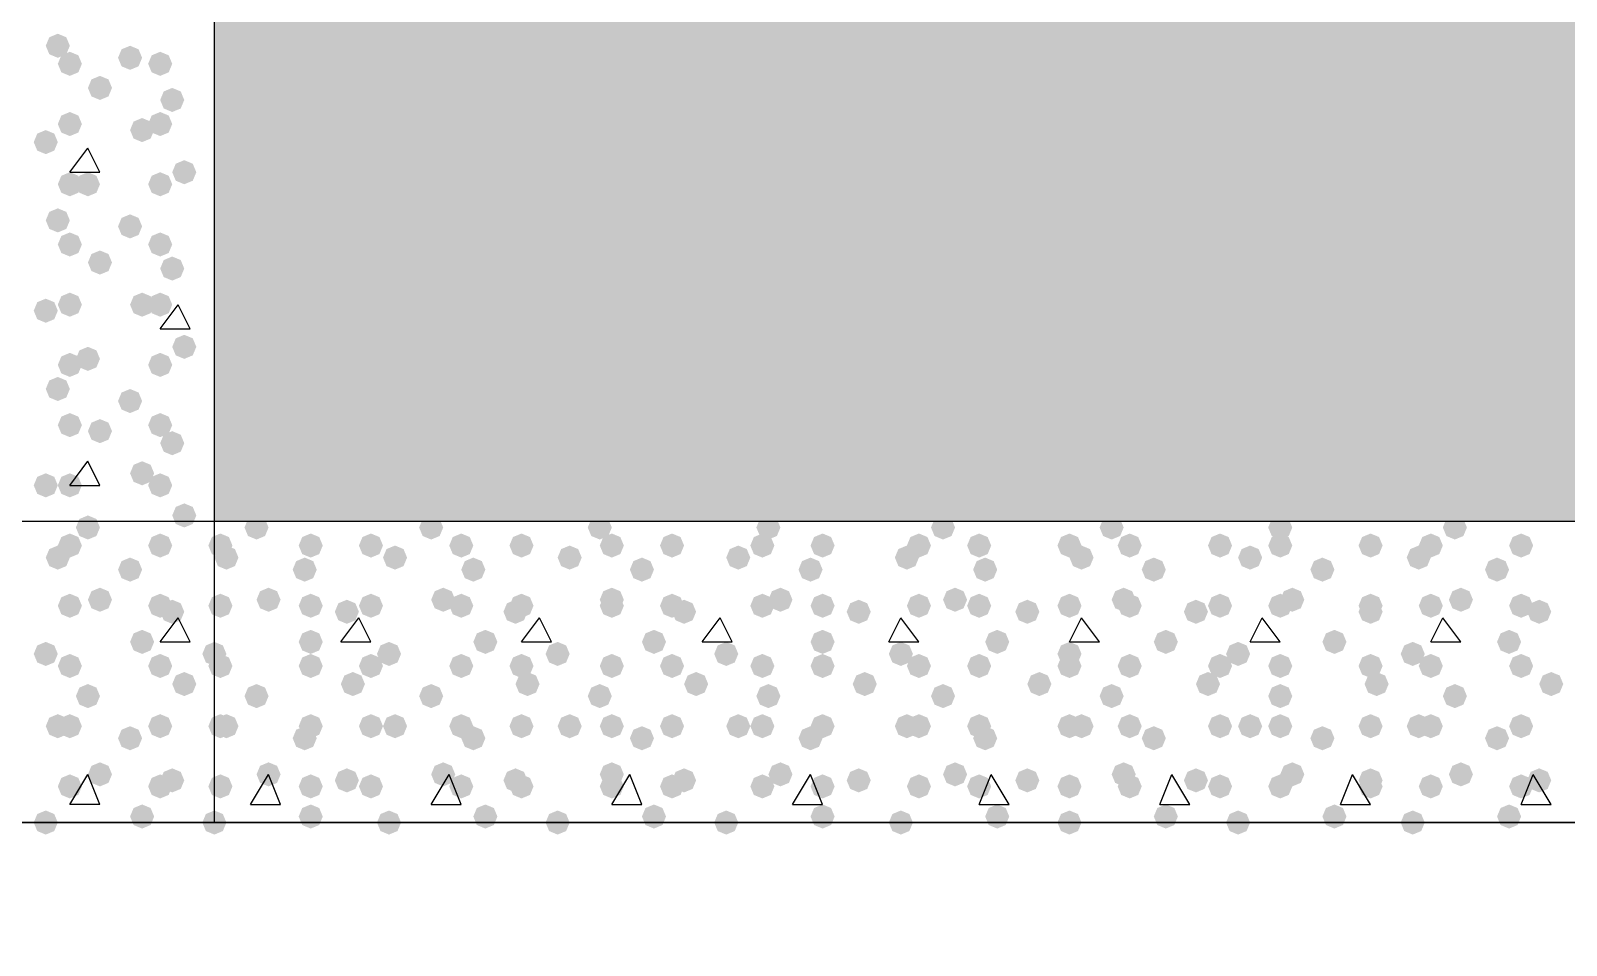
# Model space of a CAD drawing. Header units: millimetres. Extents: x 0 to 420, y 0 to 297.
# Drawn here: x 216.94 to 227.73, y 180.83 to 187.26 of the extents above; entities that cross this region are included whole.
import ezdxf

# ---------------------------------------------------------------- set-up
doc = ezdxf.new("R2010")
doc.units = ezdxf.units.MM
doc.layers.get('0').update_dxf_attribs({"linetype": 'CONTINUOUS'})

msp = doc.modelspace()

# ---------------------------------------------------------------- hatches: boundary and pattern name
at = {"true_color": 0x000008}
h = msp.add_hatch(color=0, dxfattribs=at)
h.paths.add_polyline_path([(379.603, 202.861333), (218.228333, 202.861333), (379.603, 183.811333)], flags=0)
h.paths.add_polyline_path([(218.228333, 202.861333), (379.603, 183.811333), (218.228333, 183.811333)], flags=0)
for points in [[(217.212333, 187.155667), (217.187462, 187.095871), (217.127667, 187.071), (217.067871, 187.095871), (217.043, 187.155667), (217.067871, 187.215462), (217.127667, 187.240333), (217.187462, 187.215463)], [(217.297, 187.028667), (217.272129, 186.968871), (217.212333, 186.944), (217.152537, 186.968871), (217.127667, 187.028667), (217.152537, 187.088462), (217.212333, 187.113333), (217.272129, 187.088463)], [(217.720333, 187.071), (217.695462, 187.011204), (217.635667, 186.986333), (217.575871, 187.011204), (217.551, 187.071), (217.575871, 187.130796), (217.635667, 187.155667), (217.695462, 187.130796)], [(217.932, 187.028667), (217.907129, 186.968871), (217.847333, 186.944), (217.787537, 186.968871), (217.762667, 187.028667), (217.787537, 187.088462), (217.847333, 187.113333), (217.907129, 187.088463)], [(217.508667, 186.859333), (217.483796, 186.799537), (217.424, 186.774667), (217.364204, 186.799537), (217.339333, 186.859333), (217.364204, 186.919129), (217.424, 186.944), (217.483796, 186.919129)], [(218.016667, 186.774667), (217.991796, 186.714871), (217.932, 186.69), (217.872204, 186.714871), (217.847333, 186.774667), (217.872204, 186.834462), (217.932, 186.859333), (217.991796, 186.834463)], [(217.297, 186.605333), (217.272129, 186.545537), (217.212333, 186.520667), (217.152537, 186.545537), (217.127667, 186.605333), (217.152537, 186.665129), (217.212333, 186.69), (217.272129, 186.665129)], [(217.805, 186.563), (217.780129, 186.503204), (217.720333, 186.478333), (217.660538, 186.503204), (217.635667, 186.563), (217.660537, 186.622796), (217.720333, 186.647667), (217.780129, 186.622796)], [(217.932, 186.605333), (217.907129, 186.545537), (217.847333, 186.520667), (217.787537, 186.545537), (217.762667, 186.605333), (217.787537, 186.665129), (217.847333, 186.69), (217.907129, 186.665129)], [(217.127667, 186.478333), (217.102796, 186.418537), (217.043, 186.393667), (216.983204, 186.418537), (216.958333, 186.478333), (216.983204, 186.538129), (217.043, 186.563), (217.102796, 186.538129)], [(218.101333, 186.266667), (218.076462, 186.206871), (218.016667, 186.182), (217.956871, 186.206871), (217.932, 186.266667), (217.956871, 186.326462), (218.016667, 186.351333), (218.076462, 186.326463)], [(217.297, 186.182), (217.272129, 186.122204), (217.212333, 186.097333), (217.152537, 186.122204), (217.127667, 186.182), (217.152537, 186.241796), (217.212333, 186.266667), (217.272129, 186.241796)], [(217.424, 186.182), (217.399129, 186.122204), (217.339333, 186.097333), (217.279538, 186.122204), (217.254667, 186.182), (217.279537, 186.241796), (217.339333, 186.266667), (217.399129, 186.241796)], [(217.932, 186.182), (217.907129, 186.122204), (217.847333, 186.097333), (217.787537, 186.122204), (217.762667, 186.182), (217.787537, 186.241796), (217.847333, 186.266667), (217.907129, 186.241796)], [(217.212333, 185.928), (217.187462, 185.868204), (217.127667, 185.843333), (217.067871, 185.868204), (217.043, 185.928), (217.067871, 185.987796), (217.127667, 186.012667), (217.187462, 185.987796)], [(217.720333, 185.885667), (217.695462, 185.825871), (217.635667, 185.801), (217.575871, 185.825871), (217.551, 185.885667), (217.575871, 185.945462), (217.635667, 185.970333), (217.695462, 185.945463)], [(217.297, 185.758667), (217.272129, 185.698871), (217.212333, 185.674), (217.152537, 185.698871), (217.127667, 185.758667), (217.152537, 185.818462), (217.212333, 185.843333), (217.272129, 185.818463)], [(217.932, 185.758667), (217.907129, 185.698871), (217.847333, 185.674), (217.787537, 185.698871), (217.762667, 185.758667), (217.787537, 185.818462), (217.847333, 185.843333), (217.907129, 185.818463)], [(217.508667, 185.631667), (217.483796, 185.571871), (217.424, 185.547), (217.364204, 185.571871), (217.339333, 185.631667), (217.364204, 185.691462), (217.424, 185.716333), (217.483796, 185.691463)], [(218.016667, 185.589333), (217.991796, 185.529538), (217.932, 185.504667), (217.872204, 185.529538), (217.847333, 185.589333), (217.872204, 185.649129), (217.932, 185.674), (217.991796, 185.649129)], [(217.127667, 185.293), (217.102796, 185.233204), (217.043, 185.208333), (216.983204, 185.233204), (216.958333, 185.293), (216.983204, 185.352796), (217.043, 185.377667), (217.102796, 185.352796)], [(217.297, 185.335333), (217.272129, 185.275537), (217.212333, 185.250667), (217.152537, 185.275537), (217.127667, 185.335333), (217.152537, 185.395129), (217.212333, 185.42), (217.272129, 185.395129)], [(217.805, 185.335333), (217.780129, 185.275537), (217.720333, 185.250667), (217.660538, 185.275537), (217.635667, 185.335333), (217.660537, 185.395129), (217.720333, 185.42), (217.780129, 185.395129)], [(217.932, 185.335333), (217.907129, 185.275537), (217.847333, 185.250667), (217.787537, 185.275537), (217.762667, 185.335333), (217.787537, 185.395129), (217.847333, 185.42), (217.907129, 185.395129)], [(217.424, 184.954333), (217.399129, 184.894537), (217.339333, 184.869667), (217.279538, 184.894537), (217.254667, 184.954333), (217.279537, 185.014129), (217.339333, 185.039), (217.399129, 185.014129)], [(218.101333, 185.039), (218.076462, 184.979204), (218.016667, 184.954333), (217.956871, 184.979204), (217.932, 185.039), (217.956871, 185.098796), (218.016667, 185.123667), (218.076462, 185.098796)], [(217.297, 184.912), (217.272129, 184.852204), (217.212333, 184.827333), (217.152537, 184.852204), (217.127667, 184.912), (217.152537, 184.971796), (217.212333, 184.996667), (217.272129, 184.971796)], [(217.932, 184.912), (217.907129, 184.852204), (217.847333, 184.827333), (217.787537, 184.852204), (217.762667, 184.912), (217.787537, 184.971796), (217.847333, 184.996667), (217.907129, 184.971796)], [(217.212333, 184.742667), (217.187462, 184.682871), (217.127667, 184.658), (217.067871, 184.682871), (217.043, 184.742667), (217.067871, 184.802462), (217.127667, 184.827333), (217.187462, 184.802463)], [(217.720333, 184.658), (217.695462, 184.598204), (217.635667, 184.573333), (217.575871, 184.598204), (217.551, 184.658), (217.575871, 184.717796), (217.635667, 184.742667), (217.695462, 184.717796)], [(217.297, 184.488667), (217.272129, 184.428871), (217.212333, 184.404), (217.152537, 184.428871), (217.127667, 184.488667), (217.152537, 184.548462), (217.212333, 184.573333), (217.272129, 184.548463)], [(217.508667, 184.446333), (217.483796, 184.386537), (217.424, 184.361667), (217.364204, 184.386537), (217.339333, 184.446333), (217.364204, 184.506129), (217.424, 184.531), (217.483796, 184.506129)], [(217.932, 184.488667), (217.907129, 184.428871), (217.847333, 184.404), (217.787537, 184.428871), (217.762667, 184.488667), (217.787537, 184.548462), (217.847333, 184.573333), (217.907129, 184.548463)], [(218.016667, 184.361667), (217.991796, 184.301871), (217.932, 184.277), (217.872204, 184.301871), (217.847333, 184.361667), (217.872204, 184.421462), (217.932, 184.446333), (217.991796, 184.421463)], [(217.805, 184.15), (217.780129, 184.090204), (217.720333, 184.065333), (217.660538, 184.090204), (217.635667, 184.15), (217.660537, 184.209796), (217.720333, 184.234667), (217.780129, 184.209796)], [(217.127667, 184.065333), (217.102796, 184.005537), (217.043, 183.980667), (216.983204, 184.005537), (216.958333, 184.065333), (216.983204, 184.125129), (217.043, 184.15), (217.102796, 184.125129)], [(217.297, 184.065333), (217.272129, 184.005537), (217.212333, 183.980667), (217.152537, 184.005537), (217.127667, 184.065333), (217.152537, 184.125129), (217.212333, 184.15), (217.272129, 184.125129)], [(217.932, 184.065333), (217.907129, 184.005537), (217.847333, 183.980667), (217.787537, 184.005537), (217.762667, 184.065333), (217.787537, 184.125129), (217.847333, 184.15), (217.907129, 184.125129)], [(218.101333, 183.853667), (218.076462, 183.793871), (218.016667, 183.769), (217.956871, 183.793871), (217.932, 183.853667), (217.956871, 183.913462), (218.016667, 183.938333), (218.076462, 183.913463)], [(218.609333, 183.769), (218.584463, 183.709204), (218.524667, 183.684333), (218.464871, 183.709204), (218.44, 183.769), (218.464871, 183.828796), (218.524667, 183.853667), (218.584462, 183.828796)], [(219.837, 183.769), (219.812129, 183.709204), (219.752333, 183.684333), (219.692537, 183.709204), (219.667667, 183.769), (219.692537, 183.828796), (219.752333, 183.853667), (219.812129, 183.828796)], [(221.022333, 183.769), (220.997462, 183.709204), (220.937667, 183.684333), (220.877871, 183.709204), (220.853, 183.769), (220.877871, 183.828796), (220.937667, 183.853667), (220.997462, 183.828796)], [(222.207667, 183.769), (222.182796, 183.709204), (222.123, 183.684333), (222.063204, 183.709204), (222.038333, 183.769), (222.063204, 183.828796), (222.123, 183.853667), (222.182796, 183.828796)], [(223.435333, 183.769), (223.410462, 183.709204), (223.350667, 183.684333), (223.290871, 183.709204), (223.266, 183.769), (223.290871, 183.828796), (223.350667, 183.853667), (223.410462, 183.828796)], [(224.620667, 183.769), (224.595796, 183.709204), (224.536, 183.684333), (224.476204, 183.709204), (224.451333, 183.769), (224.476204, 183.828796), (224.536, 183.853667), (224.595796, 183.828796)], [(225.806, 183.769), (225.781129, 183.709204), (225.721333, 183.684333), (225.661538, 183.709204), (225.636667, 183.769), (225.661537, 183.828796), (225.721333, 183.853667), (225.781129, 183.828796)], [(227.033667, 183.769), (227.008796, 183.709204), (226.949, 183.684333), (226.889204, 183.709204), (226.864333, 183.769), (226.889204, 183.828796), (226.949, 183.853667), (227.008796, 183.828796)], [(218.355333, 183.642), (218.330462, 183.582204), (218.270667, 183.557333), (218.210871, 183.582204), (218.186, 183.642), (218.210871, 183.701796), (218.270667, 183.726667), (218.330462, 183.701796)], [(218.397667, 183.557333), (218.372796, 183.497537), (218.313, 183.472667), (218.253204, 183.497537), (218.228333, 183.557333), (218.253204, 183.617129), (218.313, 183.642), (218.372796, 183.617129)], [(218.990333, 183.642), (218.965462, 183.582204), (218.905667, 183.557333), (218.845871, 183.582204), (218.821, 183.642), (218.845871, 183.701796), (218.905667, 183.726667), (218.965462, 183.701796)], [(219.413667, 183.642), (219.388796, 183.582204), (219.329, 183.557333), (219.269204, 183.582204), (219.244333, 183.642), (219.269204, 183.701796), (219.329, 183.726667), (219.388796, 183.701796)], [(219.583, 183.557333), (219.558129, 183.497537), (219.498333, 183.472667), (219.438538, 183.497537), (219.413667, 183.557333), (219.438537, 183.617129), (219.498333, 183.642), (219.558129, 183.617129)], [(220.048667, 183.642), (220.023796, 183.582204), (219.964, 183.557333), (219.904204, 183.582204), (219.879333, 183.642), (219.904204, 183.701796), (219.964, 183.726667), (220.023796, 183.701796)], [(220.472, 183.642), (220.447129, 183.582204), (220.387333, 183.557333), (220.327538, 183.582204), (220.302667, 183.642), (220.327537, 183.701796), (220.387333, 183.726667), (220.447129, 183.701796)], [(220.810667, 183.557333), (220.785796, 183.497537), (220.726, 183.472667), (220.666204, 183.497537), (220.641333, 183.557333), (220.666204, 183.617129), (220.726, 183.642), (220.785796, 183.617129)], [(221.107, 183.642), (221.082129, 183.582204), (221.022333, 183.557333), (220.962538, 183.582204), (220.937667, 183.642), (220.962537, 183.701796), (221.022333, 183.726667), (221.082129, 183.701796)], [(221.530333, 183.642), (221.505462, 183.582204), (221.445667, 183.557333), (221.385871, 183.582204), (221.361, 183.642), (221.385871, 183.701796), (221.445667, 183.726667), (221.505462, 183.701796)], [(221.996, 183.557333), (221.971129, 183.497537), (221.911333, 183.472667), (221.851538, 183.497537), (221.826667, 183.557333), (221.851537, 183.617129), (221.911333, 183.642), (221.971129, 183.617129)], [(222.165333, 183.642), (222.140462, 183.582204), (222.080667, 183.557333), (222.020871, 183.582204), (221.996, 183.642), (222.020871, 183.701796), (222.080667, 183.726667), (222.140462, 183.701796)], [(222.588667, 183.642), (222.563796, 183.582204), (222.504, 183.557333), (222.444204, 183.582204), (222.419333, 183.642), (222.444204, 183.701796), (222.504, 183.726667), (222.563796, 183.701796)], [(223.181333, 183.557333), (223.156462, 183.497537), (223.096667, 183.472667), (223.036871, 183.497537), (223.012, 183.557333), (223.036871, 183.617129), (223.096667, 183.642), (223.156462, 183.617129)], [(223.266, 183.642), (223.241129, 183.582204), (223.181333, 183.557333), (223.121538, 183.582204), (223.096667, 183.642), (223.121537, 183.701796), (223.181333, 183.726667), (223.241129, 183.701796)], [(223.689333, 183.642), (223.664463, 183.582204), (223.604667, 183.557333), (223.544871, 183.582204), (223.52, 183.642), (223.544871, 183.701796), (223.604667, 183.726667), (223.664462, 183.701796)], [(224.324333, 183.642), (224.299463, 183.582204), (224.239667, 183.557333), (224.179871, 183.582204), (224.155, 183.642), (224.179871, 183.701796), (224.239667, 183.726667), (224.299462, 183.701796)], [(224.409, 183.557333), (224.384129, 183.497537), (224.324333, 183.472667), (224.264538, 183.497537), (224.239667, 183.557333), (224.264537, 183.617129), (224.324333, 183.642), (224.384129, 183.617129)], [(224.747667, 183.642), (224.722796, 183.582204), (224.663, 183.557333), (224.603204, 183.582204), (224.578333, 183.642), (224.603204, 183.701796), (224.663, 183.726667), (224.722796, 183.701796)], [(225.382667, 183.642), (225.357796, 183.582204), (225.298, 183.557333), (225.238204, 183.582204), (225.213333, 183.642), (225.238204, 183.701796), (225.298, 183.726667), (225.357796, 183.701796)], [(225.594333, 183.557333), (225.569462, 183.497537), (225.509667, 183.472667), (225.449871, 183.497537), (225.425, 183.557333), (225.449871, 183.617129), (225.509667, 183.642), (225.569462, 183.617129)], [(225.806, 183.642), (225.781129, 183.582204), (225.721333, 183.557333), (225.661538, 183.582204), (225.636667, 183.642), (225.661537, 183.701796), (225.721333, 183.726667), (225.781129, 183.701796)], [(226.441, 183.642), (226.416129, 183.582204), (226.356333, 183.557333), (226.296538, 183.582204), (226.271667, 183.642), (226.296537, 183.701796), (226.356333, 183.726667), (226.416129, 183.701796)], [(226.779667, 183.557333), (226.754796, 183.497537), (226.695, 183.472667), (226.635204, 183.497537), (226.610333, 183.557333), (226.635204, 183.617129), (226.695, 183.642), (226.754796, 183.617129)], [(226.864333, 183.642), (226.839463, 183.582204), (226.779667, 183.557333), (226.719871, 183.582204), (226.695, 183.642), (226.719871, 183.701796), (226.779667, 183.726667), (226.839462, 183.701796)], [(227.499333, 183.642), (227.474463, 183.582204), (227.414667, 183.557333), (227.354871, 183.582204), (227.33, 183.642), (227.354871, 183.701796), (227.414667, 183.726667), (227.474462, 183.701796)], [(218.948, 183.472667), (218.923129, 183.412871), (218.863333, 183.388), (218.803538, 183.412871), (218.778667, 183.472667), (218.803537, 183.532462), (218.863333, 183.557333), (218.923129, 183.532463)], [(220.133333, 183.472667), (220.108462, 183.412871), (220.048667, 183.388), (219.988871, 183.412871), (219.964, 183.472667), (219.988871, 183.532462), (220.048667, 183.557333), (220.108462, 183.532463)], [(221.318667, 183.472667), (221.293796, 183.412871), (221.234, 183.388), (221.174204, 183.412871), (221.149333, 183.472667), (221.174204, 183.532462), (221.234, 183.557333), (221.293796, 183.532463)], [(222.504, 183.472667), (222.479129, 183.412871), (222.419333, 183.388), (222.359537, 183.412871), (222.334667, 183.472667), (222.359537, 183.532462), (222.419333, 183.557333), (222.479129, 183.532463)], [(223.731667, 183.472667), (223.706796, 183.412871), (223.647, 183.388), (223.587204, 183.412871), (223.562333, 183.472667), (223.587204, 183.532462), (223.647, 183.557333), (223.706796, 183.532463)], [(224.917, 183.472667), (224.892129, 183.412871), (224.832333, 183.388), (224.772538, 183.412871), (224.747667, 183.472667), (224.772537, 183.532462), (224.832333, 183.557333), (224.892129, 183.532463)], [(226.102333, 183.472667), (226.077462, 183.412871), (226.017667, 183.388), (225.957871, 183.412871), (225.933, 183.472667), (225.957871, 183.532462), (226.017667, 183.557333), (226.077462, 183.532463)], [(227.33, 183.472667), (227.305129, 183.412871), (227.245333, 183.388), (227.185538, 183.412871), (227.160667, 183.472667), (227.185537, 183.532462), (227.245333, 183.557333), (227.305129, 183.532463)], [(218.355333, 183.218667), (218.330462, 183.158871), (218.270667, 183.134), (218.210871, 183.158871), (218.186, 183.218667), (218.210871, 183.278462), (218.270667, 183.303333), (218.330462, 183.278463)], [(218.694, 183.261), (218.669129, 183.201204), (218.609333, 183.176333), (218.549537, 183.201204), (218.524667, 183.261), (218.549537, 183.320796), (218.609333, 183.345667), (218.669129, 183.320796)], [(218.990333, 183.218667), (218.965462, 183.158871), (218.905667, 183.134), (218.845871, 183.158871), (218.821, 183.218667), (218.845871, 183.278462), (218.905667, 183.303333), (218.965462, 183.278463)], [(219.413667, 183.218667), (219.388796, 183.158871), (219.329, 183.134), (219.269204, 183.158871), (219.244333, 183.218667), (219.269204, 183.278462), (219.329, 183.303333), (219.388796, 183.278463)], [(219.921667, 183.261), (219.896796, 183.201204), (219.837, 183.176333), (219.777204, 183.201204), (219.752333, 183.261), (219.777204, 183.320796), (219.837, 183.345667), (219.896796, 183.320796)], [(220.048667, 183.218667), (220.023796, 183.158871), (219.964, 183.134), (219.904204, 183.158871), (219.879333, 183.218667), (219.904204, 183.278462), (219.964, 183.303333), (220.023796, 183.278463)], [(220.472, 183.218667), (220.447129, 183.158871), (220.387333, 183.134), (220.327538, 183.158871), (220.302667, 183.218667), (220.327537, 183.278462), (220.387333, 183.303333), (220.447129, 183.278463)], [(221.107, 183.261), (221.082129, 183.201204), (221.022333, 183.176333), (220.962538, 183.201204), (220.937667, 183.261), (220.962537, 183.320796), (221.022333, 183.345667), (221.082129, 183.320796)], [(221.107, 183.218667), (221.082129, 183.158871), (221.022333, 183.134), (220.962538, 183.158871), (220.937667, 183.218667), (220.962537, 183.278462), (221.022333, 183.303333), (221.082129, 183.278463)], [(221.530333, 183.218667), (221.505462, 183.158871), (221.445667, 183.134), (221.385871, 183.158871), (221.361, 183.218667), (221.385871, 183.278462), (221.445667, 183.303333), (221.505462, 183.278463)], [(222.165333, 183.218667), (222.140462, 183.158871), (222.080667, 183.134), (222.020871, 183.158871), (221.996, 183.218667), (222.020871, 183.278462), (222.080667, 183.303333), (222.140462, 183.278463)], [(222.292333, 183.261), (222.267462, 183.201204), (222.207667, 183.176333), (222.147871, 183.201204), (222.123, 183.261), (222.147871, 183.320796), (222.207667, 183.345667), (222.267462, 183.320796)], [(222.588667, 183.218667), (222.563796, 183.158871), (222.504, 183.134), (222.444204, 183.158871), (222.419333, 183.218667), (222.444204, 183.278462), (222.504, 183.303333), (222.563796, 183.278463)], [(223.266, 183.218667), (223.241129, 183.158871), (223.181333, 183.134), (223.121538, 183.158871), (223.096667, 183.218667), (223.121537, 183.278462), (223.181333, 183.303333), (223.241129, 183.278463)], [(223.52, 183.261), (223.495129, 183.201204), (223.435333, 183.176333), (223.375538, 183.201204), (223.350667, 183.261), (223.375537, 183.320796), (223.435333, 183.345667), (223.495129, 183.320796)], [(223.689333, 183.218667), (223.664463, 183.158871), (223.604667, 183.134), (223.544871, 183.158871), (223.52, 183.218667), (223.544871, 183.278462), (223.604667, 183.303333), (223.664462, 183.278463)], [(224.324333, 183.218667), (224.299463, 183.158871), (224.239667, 183.134), (224.179871, 183.158871), (224.155, 183.218667), (224.179871, 183.278462), (224.239667, 183.303333), (224.299462, 183.278463)], [(224.705333, 183.261), (224.680462, 183.201204), (224.620667, 183.176333), (224.560871, 183.201204), (224.536, 183.261), (224.560871, 183.320796), (224.620667, 183.345667), (224.680462, 183.320796)], [(224.747667, 183.218667), (224.722796, 183.158871), (224.663, 183.134), (224.603204, 183.158871), (224.578333, 183.218667), (224.603204, 183.278462), (224.663, 183.303333), (224.722796, 183.278463)], [(225.382667, 183.218667), (225.357796, 183.158871), (225.298, 183.134), (225.238204, 183.158871), (225.213333, 183.218667), (225.238204, 183.278462), (225.298, 183.303333), (225.357796, 183.278463)], [(225.806, 183.218667), (225.781129, 183.158871), (225.721333, 183.134), (225.661538, 183.158871), (225.636667, 183.218667), (225.661537, 183.278462), (225.721333, 183.303333), (225.781129, 183.278463)], [(225.890667, 183.261), (225.865796, 183.201204), (225.806, 183.176333), (225.746204, 183.201204), (225.721333, 183.261), (225.746204, 183.320796), (225.806, 183.345667), (225.865796, 183.320796)], [(226.441, 183.218667), (226.416129, 183.158871), (226.356333, 183.134), (226.296538, 183.158871), (226.271667, 183.218667), (226.296537, 183.278462), (226.356333, 183.303333), (226.416129, 183.278463)], [(226.864333, 183.218667), (226.839463, 183.158871), (226.779667, 183.134), (226.719871, 183.158871), (226.695, 183.218667), (226.719871, 183.278462), (226.779667, 183.303333), (226.839462, 183.278463)], [(227.076, 183.261), (227.051129, 183.201204), (226.991333, 183.176333), (226.931538, 183.201204), (226.906667, 183.261), (226.931537, 183.320796), (226.991333, 183.345667), (227.051129, 183.320796)], [(227.499333, 183.218667), (227.474463, 183.158871), (227.414667, 183.134), (227.354871, 183.158871), (227.33, 183.218667), (227.354871, 183.278462), (227.414667, 183.303333), (227.474462, 183.278463)], [(219.244333, 183.176333), (219.219462, 183.116537), (219.159667, 183.091667), (219.099871, 183.116537), (219.075, 183.176333), (219.099871, 183.236129), (219.159667, 183.261), (219.219462, 183.236129)], [(220.429667, 183.176333), (220.404796, 183.116537), (220.345, 183.091667), (220.285204, 183.116537), (220.260333, 183.176333), (220.285204, 183.236129), (220.345, 183.261), (220.404796, 183.236129)], [(221.615, 183.176333), (221.590129, 183.116537), (221.530333, 183.091667), (221.470538, 183.116537), (221.445667, 183.176333), (221.470537, 183.236129), (221.530333, 183.261), (221.590129, 183.236129)], [(222.842667, 183.176333), (222.817796, 183.116537), (222.758, 183.091667), (222.698204, 183.116537), (222.673333, 183.176333), (222.698204, 183.236129), (222.758, 183.261), (222.817796, 183.236129)], [(224.028, 183.176333), (224.003129, 183.116537), (223.943333, 183.091667), (223.883537, 183.116537), (223.858667, 183.176333), (223.883537, 183.236129), (223.943333, 183.261), (224.003129, 183.236129)], [(225.213333, 183.176333), (225.188462, 183.116537), (225.128667, 183.091667), (225.068871, 183.116537), (225.044, 183.176333), (225.068871, 183.236129), (225.128667, 183.261), (225.188462, 183.236129)], [(226.441, 183.176333), (226.416129, 183.116537), (226.356333, 183.091667), (226.296538, 183.116537), (226.271667, 183.176333), (226.296537, 183.236129), (226.356333, 183.261), (226.416129, 183.236129)], [(227.626333, 183.176333), (227.601462, 183.116537), (227.541667, 183.091667), (227.481871, 183.116537), (227.457, 183.176333), (227.481871, 183.236129), (227.541667, 183.261), (227.601462, 183.236129)], [(218.990333, 182.964667), (218.965462, 182.904871), (218.905667, 182.88), (218.845871, 182.904871), (218.821, 182.964667), (218.845871, 183.024462), (218.905667, 183.049333), (218.965462, 183.024463)], [(220.218, 182.964667), (220.193129, 182.904871), (220.133333, 182.88), (220.073537, 182.904871), (220.048667, 182.964667), (220.073537, 183.024462), (220.133333, 183.049333), (220.193129, 183.024463)], [(221.403333, 182.964667), (221.378463, 182.904871), (221.318667, 182.88), (221.258871, 182.904871), (221.234, 182.964667), (221.258871, 183.024462), (221.318667, 183.049333), (221.378462, 183.024463)], [(222.588667, 182.964667), (222.563796, 182.904871), (222.504, 182.88), (222.444204, 182.904871), (222.419333, 182.964667), (222.444204, 183.024462), (222.504, 183.049333), (222.563796, 183.024463)], [(223.816333, 182.964667), (223.791462, 182.904871), (223.731667, 182.88), (223.671871, 182.904871), (223.647, 182.964667), (223.671871, 183.024462), (223.731667, 183.049333), (223.791462, 183.024463)], [(225.001667, 182.964667), (224.976796, 182.904871), (224.917, 182.88), (224.857204, 182.904871), (224.832333, 182.964667), (224.857204, 183.024462), (224.917, 183.049333), (224.976796, 183.024463)], [(226.187, 182.964667), (226.162129, 182.904871), (226.102333, 182.88), (226.042537, 182.904871), (226.017667, 182.964667), (226.042537, 183.024462), (226.102333, 183.049333), (226.162129, 183.024463)], [(227.414667, 182.964667), (227.389796, 182.904871), (227.33, 182.88), (227.270204, 182.904871), (227.245333, 182.964667), (227.270204, 183.024462), (227.33, 183.049333), (227.389796, 183.024463)], [(218.313, 182.88), (218.288129, 182.820204), (218.228333, 182.795333), (218.168538, 182.820204), (218.143667, 182.88), (218.168537, 182.939796), (218.228333, 182.964667), (218.288129, 182.939796)], [(218.355333, 182.795333), (218.330462, 182.735537), (218.270667, 182.710667), (218.210871, 182.735537), (218.186, 182.795333), (218.210871, 182.855129), (218.270667, 182.88), (218.330462, 182.855129)], [(218.990333, 182.795333), (218.965462, 182.735537), (218.905667, 182.710667), (218.845871, 182.735537), (218.821, 182.795333), (218.845871, 182.855129), (218.905667, 182.88), (218.965462, 182.855129)], [(219.413667, 182.795333), (219.388796, 182.735537), (219.329, 182.710667), (219.269204, 182.735537), (219.244333, 182.795333), (219.269204, 182.855129), (219.329, 182.88), (219.388796, 182.855129)], [(219.540667, 182.88), (219.515796, 182.820204), (219.456, 182.795333), (219.396204, 182.820204), (219.371333, 182.88), (219.396204, 182.939796), (219.456, 182.964667), (219.515796, 182.939796)], [(220.048667, 182.795333), (220.023796, 182.735537), (219.964, 182.710667), (219.904204, 182.735537), (219.879333, 182.795333), (219.904204, 182.855129), (219.964, 182.88), (220.023796, 182.855129)], [(220.472, 182.795333), (220.447129, 182.735537), (220.387333, 182.710667), (220.327538, 182.735537), (220.302667, 182.795333), (220.327537, 182.855129), (220.387333, 182.88), (220.447129, 182.855129)], [(220.726, 182.88), (220.701129, 182.820204), (220.641333, 182.795333), (220.581538, 182.820204), (220.556667, 182.88), (220.581537, 182.939796), (220.641333, 182.964667), (220.701129, 182.939796)], [(221.107, 182.795333), (221.082129, 182.735537), (221.022333, 182.710667), (220.962538, 182.735537), (220.937667, 182.795333), (220.962537, 182.855129), (221.022333, 182.88), (221.082129, 182.855129)], [(221.530333, 182.795333), (221.505462, 182.735537), (221.445667, 182.710667), (221.385871, 182.735537), (221.361, 182.795333), (221.385871, 182.855129), (221.445667, 182.88), (221.505462, 182.855129)], [(221.911333, 182.88), (221.886462, 182.820204), (221.826667, 182.795333), (221.766871, 182.820204), (221.742, 182.88), (221.766871, 182.939796), (221.826667, 182.964667), (221.886462, 182.939796)], [(222.165333, 182.795333), (222.140462, 182.735537), (222.080667, 182.710667), (222.020871, 182.735537), (221.996, 182.795333), (222.020871, 182.855129), (222.080667, 182.88), (222.140462, 182.855129)], [(222.588667, 182.795333), (222.563796, 182.735537), (222.504, 182.710667), (222.444204, 182.735537), (222.419333, 182.795333), (222.444204, 182.855129), (222.504, 182.88), (222.563796, 182.855129)], [(223.139, 182.88), (223.114129, 182.820204), (223.054333, 182.795333), (222.994538, 182.820204), (222.969667, 182.88), (222.994537, 182.939796), (223.054333, 182.964667), (223.114129, 182.939796)], [(223.266, 182.795333), (223.241129, 182.735537), (223.181333, 182.710667), (223.121538, 182.735537), (223.096667, 182.795333), (223.121537, 182.855129), (223.181333, 182.88), (223.241129, 182.855129)], [(223.689333, 182.795333), (223.664463, 182.735537), (223.604667, 182.710667), (223.544871, 182.735537), (223.52, 182.795333), (223.544871, 182.855129), (223.604667, 182.88), (223.664462, 182.855129)], [(224.324333, 182.88), (224.299463, 182.820204), (224.239667, 182.795333), (224.179871, 182.820204), (224.155, 182.88), (224.179871, 182.939796), (224.239667, 182.964667), (224.299462, 182.939796)], [(224.324333, 182.795333), (224.299463, 182.735537), (224.239667, 182.710667), (224.179871, 182.735537), (224.155, 182.795333), (224.179871, 182.855129), (224.239667, 182.88), (224.299462, 182.855129)], [(224.747667, 182.795333), (224.722796, 182.735537), (224.663, 182.710667), (224.603204, 182.735537), (224.578333, 182.795333), (224.603204, 182.855129), (224.663, 182.88), (224.722796, 182.855129)], [(225.382667, 182.795333), (225.357796, 182.735537), (225.298, 182.710667), (225.238204, 182.735537), (225.213333, 182.795333), (225.238204, 182.855129), (225.298, 182.88), (225.357796, 182.855129)], [(225.509667, 182.88), (225.484796, 182.820204), (225.425, 182.795333), (225.365204, 182.820204), (225.340333, 182.88), (225.365204, 182.939796), (225.425, 182.964667), (225.484796, 182.939796)], [(225.806, 182.795333), (225.781129, 182.735537), (225.721333, 182.710667), (225.661538, 182.735537), (225.636667, 182.795333), (225.661537, 182.855129), (225.721333, 182.88), (225.781129, 182.855129)], [(226.441, 182.795333), (226.416129, 182.735537), (226.356333, 182.710667), (226.296538, 182.735537), (226.271667, 182.795333), (226.296537, 182.855129), (226.356333, 182.88), (226.416129, 182.855129)], [(226.737333, 182.88), (226.712462, 182.820204), (226.652667, 182.795333), (226.592871, 182.820204), (226.568, 182.88), (226.592871, 182.939796), (226.652667, 182.964667), (226.712462, 182.939796)], [(226.864333, 182.795333), (226.839463, 182.735537), (226.779667, 182.710667), (226.719871, 182.735537), (226.695, 182.795333), (226.719871, 182.855129), (226.779667, 182.88), (226.839462, 182.855129)], [(227.499333, 182.795333), (227.474463, 182.735537), (227.414667, 182.710667), (227.354871, 182.735537), (227.33, 182.795333), (227.354871, 182.855129), (227.414667, 182.88), (227.474462, 182.855129)], [(218.609333, 182.583667), (218.584463, 182.523871), (218.524667, 182.499), (218.464871, 182.523871), (218.44, 182.583667), (218.464871, 182.643462), (218.524667, 182.668333), (218.584462, 182.643463)], [(219.286667, 182.668333), (219.261796, 182.608537), (219.202, 182.583667), (219.142204, 182.608537), (219.117333, 182.668333), (219.142204, 182.728129), (219.202, 182.753), (219.261796, 182.728129)], [(219.837, 182.583667), (219.812129, 182.523871), (219.752333, 182.499), (219.692537, 182.523871), (219.667667, 182.583667), (219.692537, 182.643462), (219.752333, 182.668333), (219.812129, 182.643463)], [(220.514333, 182.668333), (220.489463, 182.608537), (220.429667, 182.583667), (220.369871, 182.608537), (220.345, 182.668333), (220.369871, 182.728129), (220.429667, 182.753), (220.489462, 182.728129)], [(221.022333, 182.583667), (220.997462, 182.523871), (220.937667, 182.499), (220.877871, 182.523871), (220.853, 182.583667), (220.877871, 182.643462), (220.937667, 182.668333), (220.997462, 182.643463)], [(221.699667, 182.668333), (221.674796, 182.608537), (221.615, 182.583667), (221.555204, 182.608537), (221.530333, 182.668333), (221.555204, 182.728129), (221.615, 182.753), (221.674796, 182.728129)], [(222.207667, 182.583667), (222.182796, 182.523871), (222.123, 182.499), (222.063204, 182.523871), (222.038333, 182.583667), (222.063204, 182.643462), (222.123, 182.668333), (222.182796, 182.643463)], [(222.885, 182.668333), (222.860129, 182.608537), (222.800333, 182.583667), (222.740538, 182.608537), (222.715667, 182.668333), (222.740537, 182.728129), (222.800333, 182.753), (222.860129, 182.728129)], [(223.435333, 182.583667), (223.410462, 182.523871), (223.350667, 182.499), (223.290871, 182.523871), (223.266, 182.583667), (223.290871, 182.643462), (223.350667, 182.668333), (223.410462, 182.643463)], [(224.112667, 182.668333), (224.087796, 182.608537), (224.028, 182.583667), (223.968204, 182.608537), (223.943333, 182.668333), (223.968204, 182.728129), (224.028, 182.753), (224.087796, 182.728129)], [(224.620667, 182.583667), (224.595796, 182.523871), (224.536, 182.499), (224.476204, 182.523871), (224.451333, 182.583667), (224.476204, 182.643462), (224.536, 182.668333), (224.595796, 182.643463)], [(225.298, 182.668333), (225.273129, 182.608537), (225.213333, 182.583667), (225.153538, 182.608537), (225.128667, 182.668333), (225.153537, 182.728129), (225.213333, 182.753), (225.273129, 182.728129)], [(225.806, 182.583667), (225.781129, 182.523871), (225.721333, 182.499), (225.661538, 182.523871), (225.636667, 182.583667), (225.661537, 182.643462), (225.721333, 182.668333), (225.781129, 182.643463)], [(226.483333, 182.668333), (226.458463, 182.608537), (226.398667, 182.583667), (226.338871, 182.608537), (226.314, 182.668333), (226.338871, 182.728129), (226.398667, 182.753), (226.458462, 182.728129)], [(227.033667, 182.583667), (227.008796, 182.523871), (226.949, 182.499), (226.889204, 182.523871), (226.864333, 182.583667), (226.889204, 182.643462), (226.949, 182.668333), (227.008796, 182.643463)], [(227.711, 182.668333), (227.686129, 182.608537), (227.626333, 182.583667), (227.566538, 182.608537), (227.541667, 182.668333), (227.566537, 182.728129), (227.626333, 182.753), (227.686129, 182.728129)], [(218.355333, 182.372), (218.330462, 182.312204), (218.270667, 182.287333), (218.210871, 182.312204), (218.186, 182.372), (218.210871, 182.431796), (218.270667, 182.456667), (218.330462, 182.431796)], [(218.397667, 182.372), (218.372796, 182.312204), (218.313, 182.287333), (218.253204, 182.312204), (218.228333, 182.372), (218.253204, 182.431796), (218.313, 182.456667), (218.372796, 182.431796)], [(218.990333, 182.372), (218.965462, 182.312204), (218.905667, 182.287333), (218.845871, 182.312204), (218.821, 182.372), (218.845871, 182.431796), (218.905667, 182.456667), (218.965462, 182.431796)], [(219.413667, 182.372), (219.388796, 182.312204), (219.329, 182.287333), (219.269204, 182.312204), (219.244333, 182.372), (219.269204, 182.431796), (219.329, 182.456667), (219.388796, 182.431796)], [(219.583, 182.372), (219.558129, 182.312204), (219.498333, 182.287333), (219.438538, 182.312204), (219.413667, 182.372), (219.438537, 182.431796), (219.498333, 182.456667), (219.558129, 182.431796)], [(220.048667, 182.372), (220.023796, 182.312204), (219.964, 182.287333), (219.904204, 182.312204), (219.879333, 182.372), (219.904204, 182.431796), (219.964, 182.456667), (220.023796, 182.431796)], [(220.472, 182.372), (220.447129, 182.312204), (220.387333, 182.287333), (220.327538, 182.312204), (220.302667, 182.372), (220.327537, 182.431796), (220.387333, 182.456667), (220.447129, 182.431796)], [(220.810667, 182.372), (220.785796, 182.312204), (220.726, 182.287333), (220.666204, 182.312204), (220.641333, 182.372), (220.666204, 182.431796), (220.726, 182.456667), (220.785796, 182.431796)], [(221.107, 182.372), (221.082129, 182.312204), (221.022333, 182.287333), (220.962538, 182.312204), (220.937667, 182.372), (220.962537, 182.431796), (221.022333, 182.456667), (221.082129, 182.431796)], [(221.530333, 182.372), (221.505462, 182.312204), (221.445667, 182.287333), (221.385871, 182.312204), (221.361, 182.372), (221.385871, 182.431796), (221.445667, 182.456667), (221.505462, 182.431796)], [(221.996, 182.372), (221.971129, 182.312204), (221.911333, 182.287333), (221.851538, 182.312204), (221.826667, 182.372), (221.851537, 182.431796), (221.911333, 182.456667), (221.971129, 182.431796)], [(222.165333, 182.372), (222.140462, 182.312204), (222.080667, 182.287333), (222.020871, 182.312204), (221.996, 182.372), (222.020871, 182.431796), (222.080667, 182.456667), (222.140462, 182.431796)], [(222.588667, 182.372), (222.563796, 182.312204), (222.504, 182.287333), (222.444204, 182.312204), (222.419333, 182.372), (222.444204, 182.431796), (222.504, 182.456667), (222.563796, 182.431796)], [(223.181333, 182.372), (223.156462, 182.312204), (223.096667, 182.287333), (223.036871, 182.312204), (223.012, 182.372), (223.036871, 182.431796), (223.096667, 182.456667), (223.156462, 182.431796)], [(223.266, 182.372), (223.241129, 182.312204), (223.181333, 182.287333), (223.121538, 182.312204), (223.096667, 182.372), (223.121537, 182.431796), (223.181333, 182.456667), (223.241129, 182.431796)], [(223.689333, 182.372), (223.664463, 182.312204), (223.604667, 182.287333), (223.544871, 182.312204), (223.52, 182.372), (223.544871, 182.431796), (223.604667, 182.456667), (223.664462, 182.431796)], [(224.324333, 182.372), (224.299463, 182.312204), (224.239667, 182.287333), (224.179871, 182.312204), (224.155, 182.372), (224.179871, 182.431796), (224.239667, 182.456667), (224.299462, 182.431796)], [(224.409, 182.372), (224.384129, 182.312204), (224.324333, 182.287333), (224.264538, 182.312204), (224.239667, 182.372), (224.264537, 182.431796), (224.324333, 182.456667), (224.384129, 182.431796)], [(224.747667, 182.372), (224.722796, 182.312204), (224.663, 182.287333), (224.603204, 182.312204), (224.578333, 182.372), (224.603204, 182.431796), (224.663, 182.456667), (224.722796, 182.431796)], [(225.382667, 182.372), (225.357796, 182.312204), (225.298, 182.287333), (225.238204, 182.312204), (225.213333, 182.372), (225.238204, 182.431796), (225.298, 182.456667), (225.357796, 182.431796)], [(225.594333, 182.372), (225.569462, 182.312204), (225.509667, 182.287333), (225.449871, 182.312204), (225.425, 182.372), (225.449871, 182.431796), (225.509667, 182.456667), (225.569462, 182.431796)], [(225.806, 182.372), (225.781129, 182.312204), (225.721333, 182.287333), (225.661538, 182.312204), (225.636667, 182.372), (225.661537, 182.431796), (225.721333, 182.456667), (225.781129, 182.431796)], [(226.441, 182.372), (226.416129, 182.312204), (226.356333, 182.287333), (226.296538, 182.312204), (226.271667, 182.372), (226.296537, 182.431796), (226.356333, 182.456667), (226.416129, 182.431796)], [(226.779667, 182.372), (226.754796, 182.312204), (226.695, 182.287333), (226.635204, 182.312204), (226.610333, 182.372), (226.635204, 182.431796), (226.695, 182.456667), (226.754796, 182.431796)], [(226.864333, 182.372), (226.839463, 182.312204), (226.779667, 182.287333), (226.719871, 182.312204), (226.695, 182.372), (226.719871, 182.431796), (226.779667, 182.456667), (226.839462, 182.431796)], [(227.499333, 182.372), (227.474463, 182.312204), (227.414667, 182.287333), (227.354871, 182.312204), (227.33, 182.372), (227.354871, 182.431796), (227.414667, 182.456667), (227.474462, 182.431796)], [(218.948, 182.287333), (218.923129, 182.227537), (218.863333, 182.202667), (218.803538, 182.227537), (218.778667, 182.287333), (218.803537, 182.347129), (218.863333, 182.372), (218.923129, 182.347129)], [(220.133333, 182.287333), (220.108462, 182.227537), (220.048667, 182.202667), (219.988871, 182.227537), (219.964, 182.287333), (219.988871, 182.347129), (220.048667, 182.372), (220.108462, 182.347129)], [(221.318667, 182.287333), (221.293796, 182.227537), (221.234, 182.202667), (221.174204, 182.227537), (221.149333, 182.287333), (221.174204, 182.347129), (221.234, 182.372), (221.293796, 182.347129)], [(222.504, 182.287333), (222.479129, 182.227537), (222.419333, 182.202667), (222.359537, 182.227537), (222.334667, 182.287333), (222.359537, 182.347129), (222.419333, 182.372), (222.479129, 182.347129)], [(223.731667, 182.287333), (223.706796, 182.227537), (223.647, 182.202667), (223.587204, 182.227537), (223.562333, 182.287333), (223.587204, 182.347129), (223.647, 182.372), (223.706796, 182.347129)], [(224.917, 182.287333), (224.892129, 182.227537), (224.832333, 182.202667), (224.772538, 182.227537), (224.747667, 182.287333), (224.772537, 182.347129), (224.832333, 182.372), (224.892129, 182.347129)], [(226.102333, 182.287333), (226.077462, 182.227537), (226.017667, 182.202667), (225.957871, 182.227537), (225.933, 182.287333), (225.957871, 182.347129), (226.017667, 182.372), (226.077462, 182.347129)], [(227.33, 182.287333), (227.305129, 182.227537), (227.245333, 182.202667), (227.185538, 182.227537), (227.160667, 182.287333), (227.185537, 182.347129), (227.245333, 182.372), (227.305129, 182.347129)], [(218.694, 182.033333), (218.669129, 181.973537), (218.609333, 181.948667), (218.549537, 181.973537), (218.524667, 182.033333), (218.549537, 182.093129), (218.609333, 182.118), (218.669129, 182.093129)], [(219.921667, 182.033333), (219.896796, 181.973537), (219.837, 181.948667), (219.777204, 181.973537), (219.752333, 182.033333), (219.777204, 182.093129), (219.837, 182.118), (219.896796, 182.093129)], [(221.107, 182.033333), (221.082129, 181.973537), (221.022333, 181.948667), (220.962538, 181.973537), (220.937667, 182.033333), (220.962537, 182.093129), (221.022333, 182.118), (221.082129, 182.093129)], [(222.292333, 182.033333), (222.267462, 181.973537), (222.207667, 181.948667), (222.147871, 181.973537), (222.123, 182.033333), (222.147871, 182.093129), (222.207667, 182.118), (222.267462, 182.093129)], [(223.52, 182.033333), (223.495129, 181.973537), (223.435333, 181.948667), (223.375538, 181.973537), (223.350667, 182.033333), (223.375537, 182.093129), (223.435333, 182.118), (223.495129, 182.093129)], [(224.705333, 182.033333), (224.680462, 181.973537), (224.620667, 181.948667), (224.560871, 181.973537), (224.536, 182.033333), (224.560871, 182.093129), (224.620667, 182.118), (224.680462, 182.093129)], [(225.890667, 182.033333), (225.865796, 181.973537), (225.806, 181.948667), (225.746204, 181.973537), (225.721333, 182.033333), (225.746204, 182.093129), (225.806, 182.118), (225.865796, 182.093129)], [(227.076, 182.033333), (227.051129, 181.973537), (226.991333, 181.948667), (226.931538, 181.973537), (226.906667, 182.033333), (226.931537, 182.093129), (226.991333, 182.118), (227.051129, 182.093129)], [(218.355333, 181.948667), (218.330462, 181.888871), (218.270667, 181.864), (218.210871, 181.888871), (218.186, 181.948667), (218.210871, 182.008462), (218.270667, 182.033333), (218.330462, 182.008463)], [(218.990333, 181.948667), (218.965462, 181.888871), (218.905667, 181.864), (218.845871, 181.888871), (218.821, 181.948667), (218.845871, 182.008462), (218.905667, 182.033333), (218.965462, 182.008463)], [(219.244333, 181.991), (219.219462, 181.931204), (219.159667, 181.906333), (219.099871, 181.931204), (219.075, 181.991), (219.099871, 182.050796), (219.159667, 182.075667), (219.219462, 182.050796)], [(219.413667, 181.948667), (219.388796, 181.888871), (219.329, 181.864), (219.269204, 181.888871), (219.244333, 181.948667), (219.269204, 182.008462), (219.329, 182.033333), (219.388796, 182.008463)], [(220.048667, 181.948667), (220.023796, 181.888871), (219.964, 181.864), (219.904204, 181.888871), (219.879333, 181.948667), (219.904204, 182.008462), (219.964, 182.033333), (220.023796, 182.008463)], [(220.429667, 181.991), (220.404796, 181.931204), (220.345, 181.906333), (220.285204, 181.931204), (220.260333, 181.991), (220.285204, 182.050796), (220.345, 182.075667), (220.404796, 182.050796)], [(220.472, 181.948667), (220.447129, 181.888871), (220.387333, 181.864), (220.327538, 181.888871), (220.302667, 181.948667), (220.327537, 182.008462), (220.387333, 182.033333), (220.447129, 182.008463)], [(221.107, 181.948667), (221.082129, 181.888871), (221.022333, 181.864), (220.962538, 181.888871), (220.937667, 181.948667), (220.962537, 182.008462), (221.022333, 182.033333), (221.082129, 182.008463)], [(221.530333, 181.948667), (221.505462, 181.888871), (221.445667, 181.864), (221.385871, 181.888871), (221.361, 181.948667), (221.385871, 182.008462), (221.445667, 182.033333), (221.505462, 182.008463)], [(221.615, 181.991), (221.590129, 181.931204), (221.530333, 181.906333), (221.470538, 181.931204), (221.445667, 181.991), (221.470537, 182.050796), (221.530333, 182.075667), (221.590129, 182.050796)], [(222.165333, 181.948667), (222.140462, 181.888871), (222.080667, 181.864), (222.020871, 181.888871), (221.996, 181.948667), (222.020871, 182.008462), (222.080667, 182.033333), (222.140462, 182.008463)], [(222.588667, 181.948667), (222.563796, 181.888871), (222.504, 181.864), (222.444204, 181.888871), (222.419333, 181.948667), (222.444204, 182.008462), (222.504, 182.033333), (222.563796, 182.008463)], [(222.842667, 181.991), (222.817796, 181.931204), (222.758, 181.906333), (222.698204, 181.931204), (222.673333, 181.991), (222.698204, 182.050796), (222.758, 182.075667), (222.817796, 182.050796)], [(223.266, 181.948667), (223.241129, 181.888871), (223.181333, 181.864), (223.121538, 181.888871), (223.096667, 181.948667), (223.121537, 182.008462), (223.181333, 182.033333), (223.241129, 182.008463)], [(223.689333, 181.948667), (223.664463, 181.888871), (223.604667, 181.864), (223.544871, 181.888871), (223.52, 181.948667), (223.544871, 182.008462), (223.604667, 182.033333), (223.664462, 182.008463)], [(224.028, 181.991), (224.003129, 181.931204), (223.943333, 181.906333), (223.883537, 181.931204), (223.858667, 181.991), (223.883537, 182.050796), (223.943333, 182.075667), (224.003129, 182.050796)], [(224.324333, 181.948667), (224.299463, 181.888871), (224.239667, 181.864), (224.179871, 181.888871), (224.155, 181.948667), (224.179871, 182.008462), (224.239667, 182.033333), (224.299462, 182.008463)], [(224.747667, 181.948667), (224.722796, 181.888871), (224.663, 181.864), (224.603204, 181.888871), (224.578333, 181.948667), (224.603204, 182.008462), (224.663, 182.033333), (224.722796, 182.008463)], [(225.213333, 181.991), (225.188462, 181.931204), (225.128667, 181.906333), (225.068871, 181.931204), (225.044, 181.991), (225.068871, 182.050796), (225.128667, 182.075667), (225.188462, 182.050796)], [(225.382667, 181.948667), (225.357796, 181.888871), (225.298, 181.864), (225.238204, 181.888871), (225.213333, 181.948667), (225.238204, 182.008462), (225.298, 182.033333), (225.357796, 182.008463)], [(225.806, 181.948667), (225.781129, 181.888871), (225.721333, 181.864), (225.661538, 181.888871), (225.636667, 181.948667), (225.661537, 182.008462), (225.721333, 182.033333), (225.781129, 182.008463)], [(226.441, 181.991), (226.416129, 181.931204), (226.356333, 181.906333), (226.296538, 181.931204), (226.271667, 181.991), (226.296537, 182.050796), (226.356333, 182.075667), (226.416129, 182.050796)], [(226.441, 181.948667), (226.416129, 181.888871), (226.356333, 181.864), (226.296538, 181.888871), (226.271667, 181.948667), (226.296537, 182.008462), (226.356333, 182.033333), (226.416129, 182.008463)], [(226.864333, 181.948667), (226.839463, 181.888871), (226.779667, 181.864), (226.719871, 181.888871), (226.695, 181.948667), (226.719871, 182.008462), (226.779667, 182.033333), (226.839462, 182.008463)], [(227.499333, 181.948667), (227.474463, 181.888871), (227.414667, 181.864), (227.354871, 181.888871), (227.33, 181.948667), (227.354871, 182.008462), (227.414667, 182.033333), (227.474462, 182.008463)], [(227.626333, 181.991), (227.601462, 181.931204), (227.541667, 181.906333), (227.481871, 181.931204), (227.457, 181.991), (227.481871, 182.050796), (227.541667, 182.075667), (227.601462, 182.050796)], [(218.990333, 181.737), (218.965462, 181.677204), (218.905667, 181.652333), (218.845871, 181.677204), (218.821, 181.737), (218.845871, 181.796796), (218.905667, 181.821667), (218.965462, 181.796796)], [(220.218, 181.737), (220.193129, 181.677204), (220.133333, 181.652333), (220.073537, 181.677204), (220.048667, 181.737), (220.073537, 181.796796), (220.133333, 181.821667), (220.193129, 181.796796)], [(221.403333, 181.737), (221.378463, 181.677204), (221.318667, 181.652333), (221.258871, 181.677204), (221.234, 181.737), (221.258871, 181.796796), (221.318667, 181.821667), (221.378462, 181.796796)], [(222.588667, 181.737), (222.563796, 181.677204), (222.504, 181.652333), (222.444204, 181.677204), (222.419333, 181.737), (222.444204, 181.796796), (222.504, 181.821667), (222.563796, 181.796796)], [(223.816333, 181.737), (223.791462, 181.677204), (223.731667, 181.652333), (223.671871, 181.677204), (223.647, 181.737), (223.671871, 181.796796), (223.731667, 181.821667), (223.791462, 181.796796)], [(225.001667, 181.737), (224.976796, 181.677204), (224.917, 181.652333), (224.857204, 181.677204), (224.832333, 181.737), (224.857204, 181.796796), (224.917, 181.821667), (224.976796, 181.796796)], [(226.187, 181.737), (226.162129, 181.677204), (226.102333, 181.652333), (226.042537, 181.677204), (226.017667, 181.737), (226.042537, 181.796796), (226.102333, 181.821667), (226.162129, 181.796796)], [(227.414667, 181.737), (227.389796, 181.677204), (227.33, 181.652333), (227.270204, 181.677204), (227.245333, 181.737), (227.270204, 181.796796), (227.33, 181.821667), (227.389796, 181.796796)], [(218.313, 181.694667), (218.288129, 181.634871), (218.228333, 181.61), (218.168538, 181.634871), (218.143667, 181.694667), (218.168537, 181.754462), (218.228333, 181.779333), (218.288129, 181.754463)], [(219.540667, 181.694667), (219.515796, 181.634871), (219.456, 181.61), (219.396204, 181.634871), (219.371333, 181.694667), (219.396204, 181.754462), (219.456, 181.779333), (219.515796, 181.754463)], [(220.726, 181.694667), (220.701129, 181.634871), (220.641333, 181.61), (220.581538, 181.634871), (220.556667, 181.694667), (220.581537, 181.754462), (220.641333, 181.779333), (220.701129, 181.754463)], [(221.911333, 181.694667), (221.886462, 181.634871), (221.826667, 181.61), (221.766871, 181.634871), (221.742, 181.694667), (221.766871, 181.754462), (221.826667, 181.779333), (221.886462, 181.754463)], [(223.139, 181.694667), (223.114129, 181.634871), (223.054333, 181.61), (222.994538, 181.634871), (222.969667, 181.694667), (222.994537, 181.754462), (223.054333, 181.779333), (223.114129, 181.754463)], [(224.324333, 181.694667), (224.299463, 181.634871), (224.239667, 181.61), (224.179871, 181.634871), (224.155, 181.694667), (224.179871, 181.754462), (224.239667, 181.779333), (224.299462, 181.754463)], [(225.509667, 181.694667), (225.484796, 181.634871), (225.425, 181.61), (225.365204, 181.634871), (225.340333, 181.694667), (225.365204, 181.754462), (225.425, 181.779333), (225.484796, 181.754463)], [(226.737333, 181.694667), (226.712462, 181.634871), (226.652667, 181.61), (226.592871, 181.634871), (226.568, 181.694667), (226.592871, 181.754462), (226.652667, 181.779333), (226.712462, 181.754463)]]:
    msp.add_hatch(color=0, dxfattribs=at).paths.add_polyline_path(points, flags=0)
at = {"true_color": 0x000007}
for points in [[(217.424, 183.769), (217.399129, 183.709204), (217.339333, 183.684333), (217.279538, 183.709204), (217.254667, 183.769), (217.279537, 183.828796), (217.339333, 183.853667), (217.399129, 183.828796)], [(217.212333, 183.557333), (217.187462, 183.497537), (217.127667, 183.472667), (217.067871, 183.497537), (217.043, 183.557333), (217.067871, 183.617129), (217.127667, 183.642), (217.187462, 183.617129)], [(217.297, 183.642), (217.272129, 183.582204), (217.212333, 183.557333), (217.152537, 183.582204), (217.127667, 183.642), (217.152537, 183.701796), (217.212333, 183.726667), (217.272129, 183.701796)], [(217.932, 183.642), (217.907129, 183.582204), (217.847333, 183.557333), (217.787537, 183.582204), (217.762667, 183.642), (217.787537, 183.701796), (217.847333, 183.726667), (217.907129, 183.701796)], [(217.720333, 183.472667), (217.695462, 183.412871), (217.635667, 183.388), (217.575871, 183.412871), (217.551, 183.472667), (217.575871, 183.532462), (217.635667, 183.557333), (217.695462, 183.532463)], [(217.297, 183.218667), (217.272129, 183.158871), (217.212333, 183.134), (217.152537, 183.158871), (217.127667, 183.218667), (217.152537, 183.278462), (217.212333, 183.303333), (217.272129, 183.278463)], [(217.508667, 183.261), (217.483796, 183.201204), (217.424, 183.176333), (217.364204, 183.201204), (217.339333, 183.261), (217.364204, 183.320796), (217.424, 183.345667), (217.483796, 183.320796)], [(217.932, 183.218667), (217.907129, 183.158871), (217.847333, 183.134), (217.787537, 183.158871), (217.762667, 183.218667), (217.787537, 183.278462), (217.847333, 183.303333), (217.907129, 183.278463)], [(218.016667, 183.176333), (217.991796, 183.116537), (217.932, 183.091667), (217.872204, 183.116537), (217.847333, 183.176333), (217.872204, 183.236129), (217.932, 183.261), (217.991796, 183.236129)], [(217.805, 182.964667), (217.780129, 182.904871), (217.720333, 182.88), (217.660538, 182.904871), (217.635667, 182.964667), (217.660537, 183.024462), (217.720333, 183.049333), (217.780129, 183.024463)], [(217.127667, 182.88), (217.102796, 182.820204), (217.043, 182.795333), (216.983204, 182.820204), (216.958333, 182.88), (216.983204, 182.939796), (217.043, 182.964667), (217.102796, 182.939796)], [(217.297, 182.795333), (217.272129, 182.735537), (217.212333, 182.710667), (217.152537, 182.735537), (217.127667, 182.795333), (217.152537, 182.855129), (217.212333, 182.88), (217.272129, 182.855129)], [(217.932, 182.795333), (217.907129, 182.735537), (217.847333, 182.710667), (217.787537, 182.735537), (217.762667, 182.795333), (217.787537, 182.855129), (217.847333, 182.88), (217.907129, 182.855129)], [(217.424, 182.583667), (217.399129, 182.523871), (217.339333, 182.499), (217.279538, 182.523871), (217.254667, 182.583667), (217.279537, 182.643462), (217.339333, 182.668333), (217.399129, 182.643463)], [(218.101333, 182.668333), (218.076462, 182.608537), (218.016667, 182.583667), (217.956871, 182.608537), (217.932, 182.668333), (217.956871, 182.728129), (218.016667, 182.753), (218.076462, 182.728129)], [(217.212333, 182.372), (217.187462, 182.312204), (217.127667, 182.287333), (217.067871, 182.312204), (217.043, 182.372), (217.067871, 182.431796), (217.127667, 182.456667), (217.187462, 182.431796)], [(217.297, 182.372), (217.272129, 182.312204), (217.212333, 182.287333), (217.152537, 182.312204), (217.127667, 182.372), (217.152537, 182.431796), (217.212333, 182.456667), (217.272129, 182.431796)], [(217.932, 182.372), (217.907129, 182.312204), (217.847333, 182.287333), (217.787537, 182.312204), (217.762667, 182.372), (217.787537, 182.431796), (217.847333, 182.456667), (217.907129, 182.431796)], [(217.720333, 182.287333), (217.695462, 182.227537), (217.635667, 182.202667), (217.575871, 182.227537), (217.551, 182.287333), (217.575871, 182.347129), (217.635667, 182.372), (217.695462, 182.347129)], [(217.508667, 182.033333), (217.483796, 181.973537), (217.424, 181.948667), (217.364204, 181.973537), (217.339333, 182.033333), (217.364204, 182.093129), (217.424, 182.118), (217.483796, 182.093129)], [(217.297, 181.948667), (217.272129, 181.888871), (217.212333, 181.864), (217.152537, 181.888871), (217.127667, 181.948667), (217.152537, 182.008462), (217.212333, 182.033333), (217.272129, 182.008463)], [(217.932, 181.948667), (217.907129, 181.888871), (217.847333, 181.864), (217.787537, 181.888871), (217.762667, 181.948667), (217.787537, 182.008462), (217.847333, 182.033333), (217.907129, 182.008463)], [(218.016667, 181.991), (217.991796, 181.931204), (217.932, 181.906333), (217.872204, 181.931204), (217.847333, 181.991), (217.872204, 182.050796), (217.932, 182.075667), (217.991796, 182.050796)], [(217.805, 181.737), (217.780129, 181.677204), (217.720333, 181.652333), (217.660538, 181.677204), (217.635667, 181.737), (217.660537, 181.796796), (217.720333, 181.821667), (217.780129, 181.796796)], [(217.127667, 181.694667), (217.102796, 181.634871), (217.043, 181.61), (216.983204, 181.634871), (216.958333, 181.694667), (216.983204, 181.754462), (217.043, 181.779333), (217.102796, 181.754463)]]:
    msp.add_hatch(color=0, dxfattribs=at).paths.add_polyline_path(points, flags=0)

# ---------------------------------------------------------------- linework, layer by layer
at = {"color": 0, "true_color": 0x000007}
for points in [[(32.469667, 183.811333), (32.469667, 160.485667), (380.661333, 160.485667), (380.661333, 183.811333), (218.228333, 183.811333), (218.228333, 204.978), (194.902667, 204.978), (194.902667, 183.811333)], [(32.469667, 183.811333), (32.469667, 160.485667), (380.661333, 160.485667), (380.661333, 183.811333), (218.228333, 183.811333), (218.228333, 204.978), (194.902667, 204.978), (194.902667, 183.811333)], [(216.111667, 183.811333), (216.111667, 181.694667), (218.228333, 181.694667), (218.228333, 183.811333)]]:
    msp.add_lwpolyline(points, close=True, dxfattribs=at)
at = {"color": 0, "true_color": 0x0000fd}
msp.add_lwpolyline([(34.586333, 162.602333), (378.544667, 162.602333), (378.544667, 181.694667), (216.111667, 181.694667), (216.111667, 202.861333), (197.019333, 202.861333), (197.019333, 181.694667), (34.586333, 181.694667)], close=True, dxfattribs=at)
at = {"color": 0, "true_color": 0x000008}
msp.add_lwpolyline([(218.228333, 202.861333), (379.603, 183.811333), (218.228333, 183.811333)], close=True, dxfattribs=at)
at = {"color": 0, "true_color": 0x000007}
for points in [[(218.228333, 183.811333), (218.228333, 202.861333)], [(237.278333, 183.811333), (218.228333, 183.811333)], [(217.847333, 182.964667), (217.974333, 183.134)], [(218.059, 182.964667), (217.974333, 183.134)], [(217.847333, 182.964667), (218.059, 182.964667)], [(217.424, 181.821667), (217.212333, 181.821667), (217.339333, 182.033333)], [(217.424, 181.821667), (217.339333, 182.033333)], [(218.228333, 181.694667), (237.278333, 181.694667)]]:
    msp.add_lwpolyline(points, dxfattribs=at)
at = {"color": 0, "true_color": 0x000008}
for points in [[(217.212333, 186.266667), (217.339333, 186.436)], [(217.424, 186.266667), (217.339333, 186.436)], [(217.212333, 186.266667), (217.424, 186.266667)], [(217.847333, 185.166), (217.974333, 185.335333)], [(218.059, 185.166), (217.974333, 185.335333)], [(217.847333, 185.166), (218.059, 185.166)], [(217.212333, 184.065333), (217.339333, 184.234667)], [(217.424, 184.065333), (217.339333, 184.234667)], [(217.212333, 184.065333), (217.424, 184.065333)], [(219.117333, 182.964667), (219.244333, 183.134)], [(219.329, 182.964667), (219.244333, 183.134)], [(220.387333, 182.964667), (220.514333, 183.134)], [(220.599, 182.964667), (220.514333, 183.134)], [(221.657333, 182.964667), (221.784333, 183.134)], [(221.869, 182.964667), (221.784333, 183.134)], [(222.969667, 182.964667), (223.054333, 183.134)], [(223.181333, 182.964667), (223.054333, 183.134)], [(224.239667, 182.964667), (224.324333, 183.134)], [(224.451333, 182.964667), (224.324333, 183.134)], [(225.509667, 182.964667), (225.594333, 183.134)], [(225.721333, 182.964667), (225.594333, 183.134)], [(226.779667, 182.964667), (226.864333, 183.134)], [(226.991333, 182.964667), (226.864333, 183.134)], [(219.117333, 182.964667), (219.329, 182.964667)], [(220.387333, 182.964667), (220.599, 182.964667)], [(221.657333, 182.964667), (221.869, 182.964667)], [(222.969667, 182.964667), (223.181333, 182.964667)], [(224.239667, 182.964667), (224.451333, 182.964667)], [(225.509667, 182.964667), (225.721333, 182.964667)], [(226.779667, 182.964667), (226.991333, 182.964667)], [(218.482333, 181.821667), (218.609333, 182.033333)], [(218.694, 181.821667), (218.609333, 182.033333)], [(219.752333, 181.821667), (219.879333, 182.033333)], [(219.964, 181.821667), (219.879333, 182.033333)], [(221.022333, 181.821667), (221.149333, 182.033333)], [(221.234, 181.821667), (221.149333, 182.033333)], [(222.292333, 181.821667), (222.419333, 182.033333)], [(222.504, 181.821667), (222.419333, 182.033333)], [(223.604667, 181.821667), (223.689333, 182.033333)], [(223.816333, 181.821667), (223.689333, 182.033333)], [(224.874667, 181.821667), (224.959333, 182.033333)], [(225.086333, 181.821667), (224.959333, 182.033333)], [(226.144667, 181.821667), (226.229333, 182.033333)], [(226.356333, 181.821667), (226.229333, 182.033333)], [(227.414667, 181.821667), (227.499333, 182.033333)], [(227.626333, 181.821667), (227.499333, 182.033333)], [(218.482333, 181.821667), (218.694, 181.821667)], [(219.752333, 181.821667), (219.964, 181.821667)], [(221.022333, 181.821667), (221.234, 181.821667)], [(222.292333, 181.821667), (222.504, 181.821667)], [(223.604667, 181.821667), (223.816333, 181.821667)], [(224.874667, 181.821667), (225.086333, 181.821667)], [(226.144667, 181.821667), (226.356333, 181.821667)], [(227.414667, 181.821667), (227.626333, 181.821667)]]:
    msp.add_lwpolyline(points, dxfattribs=at)

doc.saveas('drawing.dxf')
